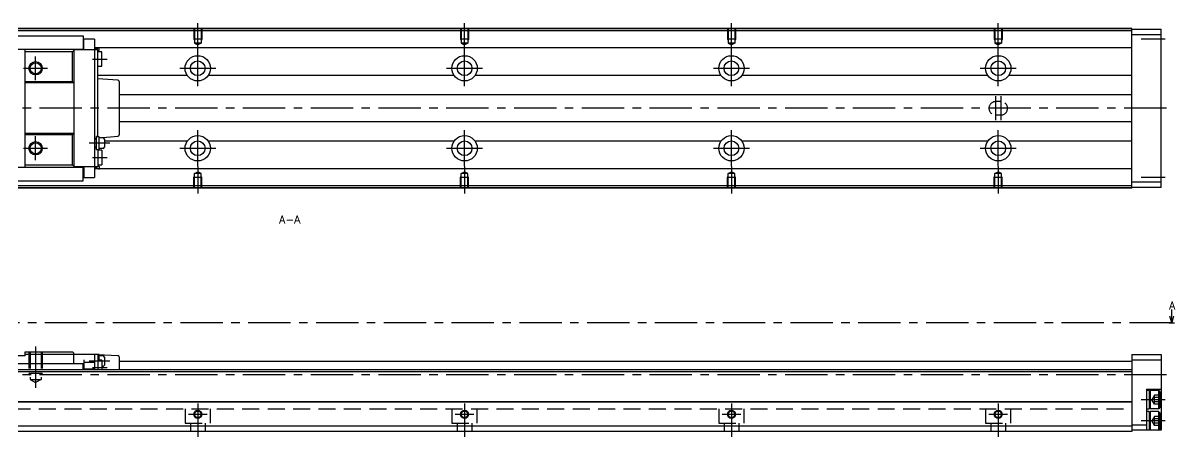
# Model space of a CAD drawing. Extents: x -2 to 851, y -8 to 279.
# Drawn here: x 419.3 to 851, y 8 to 163.3 of the extents above; entities that cross this region are included whole.
import ezdxf

# ---------------------------------------------------------------- set-up
doc = ezdxf.new("R2010")
doc.units = 0
doc.header["$LTSCALE"] = 0.5
doc.linetypes.add('CENTER', pattern=[50.8, 31.75, -6.35, 6.35, -6.35])
doc.linetypes.add('DASHED', pattern=[19.05, 12.7, -6.35])
for name, color, linetype in [('MSM_CENTER', 1, 'CENTER'), ('MSM_CONTINUOUS', 7, 'CONTINUOUS'), ('MSM_DASHED', 4, 'DASHED'), ('MSM_NARROW', 5, 'CONTINUOUS'), ('MSM_PART_NUMBER', 7, 'CONTINUOUS')]:
    doc.layers.add(name, color=color, linetype=linetype)
doc.styles.get("Standard").update_dxf_attribs({"font": 'txt.shx', "height": 3, "bigfont": 'bigfont.shx'})

msp = doc.modelspace()

# ---------------------------------------------------------------- linework, layer by layer
at = {"layer": 'MSM_CENTER'}
for p, q in [((484.76, 153.09), (484.76, 163.3)), ((584.76, 153.09), (584.76, 163.3)), ((684.76, 153.09), (684.76, 163.3)), ((784.76, 153.09), (784.76, 163.3)), ((847.26, 157.3), (838.26, 157.3)), ((484.76, 139.55), (484.76, 153.05)), ((584.76, 139.55), (584.76, 153.05)), ((684.76, 139.55), (684.76, 153.05)), ((784.76, 139.55), (784.76, 153.05)), ((424.01, 141.8), (424.01, 150.8)), ((445.26, 149.8), (450.76, 149.8)), ((419.51, 146.3), (428.51, 146.3)), ((478.01, 146.3), (491.51, 146.3)), ((578.01, 146.3), (591.51, 146.3)), ((678.01, 146.3), (691.51, 146.3)), ((778.01, 146.3), (791.51, 146.3)), ((783.76, 135.8), (783.76, 126.8)), ((785.76, 135.8), (785.76, 126.8)), ((847.76, 131.3), (196.26, 131.3)), ((484.76, 109.55), (484.76, 123.05)), ((584.76, 109.55), (584.76, 123.05)), ((684.76, 109.55), (684.76, 123.05)), ((784.76, 109.55), (784.76, 123.05)), ((424.01, 111.8), (424.01, 120.8)), ((451.76, 118.2), (444.06, 118.2)), ((419.51, 116.3), (428.51, 116.3)), ((445.26, 112.8), (450.76, 112.8)), ((478.01, 116.3), (491.51, 116.3)), ((578.01, 116.3), (591.51, 116.3)), ((678.01, 116.3), (691.51, 116.3)), ((778.01, 116.3), (791.51, 116.3)), ((484.76, 109.51), (484.76, 99.3)), ((584.76, 109.51), (584.76, 99.3)), ((684.76, 109.51), (684.76, 99.3)), ((784.76, 109.51), (784.76, 99.3)), ((847.26, 105.3), (838.26, 105.3)), ((849.76, 50.8), (188.76, 50.8)), ((424.01, 42), (424.01, 26.41)), ((451.76, 36.5), (444.06, 36.5)), ((847.76, 31.3), (196.26, 31.3)), ((445.26, 34.1), (450.76, 34.1)), ((847.26, 22), (838.26, 22)), ((484.76, 20.5), (484.76, 8)), ((584.76, 20.5), (584.76, 8)), ((684.76, 20.5), (684.76, 8)), ((784.76, 20.5), (784.76, 8)), ((481.26, 16.5), (488.26, 16.5)), ((581.26, 16.5), (588.26, 16.5)), ((681.26, 16.5), (688.26, 16.5)), ((781.26, 16.5), (788.26, 16.5)), ((847.26, 14), (838.26, 14))]:
    msp.add_line(p, q, dxfattribs=at)
at = {"layer": 'MSM_CONTINUOUS'}
for p, q in [((834.76, 161.3), (234.76, 161.3)), ((834.76, 161.1), (234.76, 161.1)), ((834.76, 160.4), (234.76, 160.4)), ((834.76, 101.3), (834.76, 161.3)), ((834.76, 161), (845.76, 161)), ((845.76, 101.6), (845.76, 161)), ((406.16, 158.52), (441.86, 158.52)), ((441.86, 158.52), (441.86, 153.55)), ((446.06, 157.2), (442.06, 157.2)), ((442.06, 153.25), (442.06, 157.2)), ((446.06, 157.2), (446.06, 105.4)), ((834.76, 159), (845.76, 159)), ((405.96, 153.55), (441.86, 153.55)), ((420.11, 109.05), (420.11, 153.55)), ((437.76, 152.55), (420.11, 152.55)), ((437.76, 152.55), (438.26, 153.05)), ((437.76, 141.3), (437.76, 152.55)), ((438.26, 153.55), (438.26, 109.05)), ((447.26, 153.25), (438.26, 153.25)), ((446.06, 153.25), (447.76, 154.1)), ((447.66, 154.05), (446.06, 154.05)), ((446.06, 153.67), (447.56, 154.05)), ((447.26, 120.6), (447.26, 153.25)), ((447.26, 152.8), (447.76, 153.1)), ((448.76, 152.55), (447.26, 152.55)), ((447.76, 153.1), (447.76, 154.1)), ((834.76, 154.05), (447.76, 154.05)), ((448.76, 147.05), (448.76, 152.55)), ((447.26, 147.05), (448.76, 147.05)), ((480.81, 143.66), (447.26, 143.66)), ((580.81, 143.66), (488.71, 143.66)), ((680.81, 143.66), (588.71, 143.66)), ((780.81, 143.66), (688.71, 143.66)), ((834.76, 143.66), (788.71, 143.66)), ((420.11, 141.3), (437.76, 141.3)), ((438.26, 140.8), (420.11, 140.8)), ((438.26, 140.8), (437.76, 141.3)), ((454.79, 141.8), (447.26, 142.3)), ((455.26, 141.3), (455.26, 121.3)), ((834.76, 136.3), (455.26, 136.3)), ((455.26, 126.3), (834.76, 126.3)), ((438.26, 121.8), (420.11, 121.8)), ((437.76, 121.3), (420.11, 121.3)), ((437.76, 121.3), (438.26, 121.8)), ((437.76, 110.05), (437.76, 121.3)), ((446.76, 119.9), (446.06, 119.9)), ((446.76, 119.7), (446.06, 119.7)), ((446.76, 116.7), (446.06, 116.7)), ((446.76, 115.7), (446.76, 120.7)), ((447.26, 120.7), (446.76, 120.7)), ((447.76, 120.6), (446.76, 120.6)), ((447.76, 120.27), (454.8, 120.8)), ((447.76, 115.8), (447.76, 120.6)), ((449.26, 120.2), (447.76, 120.2)), ((449.76, 119.7), (449.76, 116.7)), ((480.81, 118.94), (449.76, 118.94)), ((580.81, 118.94), (488.71, 118.94)), ((680.81, 118.94), (588.71, 118.94)), ((780.81, 118.94), (688.71, 118.94)), ((834.76, 118.94), (788.71, 118.94)), ((446.76, 116.5), (446.06, 116.5)), ((446.76, 115.8), (447.76, 115.8)), ((447.26, 115.7), (446.76, 115.7)), ((447.26, 115.8), (447.26, 109.35)), ((448.76, 115.55), (447.26, 115.55)), ((449.26, 116.2), (447.76, 116.2)), ((448.76, 115.55), (448.76, 110.05)), ((442.06, 109.05), (405.96, 109.05)), ((420.11, 110.05), (437.76, 110.05)), ((438.26, 109.55), (437.76, 110.05)), ((447.26, 109.35), (438.26, 109.35)), ((441.86, 104.08), (441.86, 109.05)), ((442.06, 109.35), (442.06, 105.4)), ((446.06, 109.35), (447.76, 108.5)), ((446.06, 108.92), (447.56, 108.55)), ((447.66, 108.55), (446.06, 108.55)), ((447.26, 110.05), (448.76, 110.05)), ((447.26, 109.8), (447.76, 109.5)), ((447.76, 109.5), (447.76, 108.5)), ((834.76, 108.55), (447.76, 108.55)), ((406.16, 104.08), (441.86, 104.08)), ((442.06, 106.55), (441.86, 106.55)), ((442.06, 105.4), (446.06, 105.4)), ((834.76, 102.2), (234.76, 102.2)), ((834.76, 101.5), (234.76, 101.5)), ((834.76, 101.3), (234.76, 101.3)), ((845.76, 103.6), (834.76, 103.6)), ((845.76, 101.6), (834.76, 101.6)), ((849.76, 50.8), (849.09, 53.3)), ((849.76, 50.8), (849.76, 55.8)), ((850.43, 53.3), (849.76, 50.8)), ((848.76, 50.8), (850.76, 50.8)), ((420.11, 40), (437.76, 40)), ((420.11, 38.5), (420.11, 40)), ((447.26, 39), (420.11, 39)), ((438.26, 39.5), (437.76, 40)), ((438.26, 35.4), (438.26, 39.5)), ((446.06, 39), (446.06, 33.2)), ((447.26, 39), (454.79, 38.53)), ((447.26, 39), (447.26, 33.2)), ((447.76, 38.9), (447.26, 38.9)), ((447.76, 36.85), (447.76, 38.9)), ((834.76, 39), (834.76, 10)), ((834.76, 39), (845.76, 39)), ((845.76, 39), (845.76, 10.5)), ((441.86, 35.4), (406.16, 35.4)), ((420.11, 38.5), (411.41, 38.5)), ((441.86, 33.2), (441.86, 35.4)), ((442.06, 35.1), (441.86, 35.1)), ((442.06, 37), (442.06, 33.2)), ((446.06, 36), (442.06, 36)), ((448.76, 36.85), (447.26, 36.85)), ((449.26, 38.5), (447.76, 38.5)), ((448.76, 36.85), (448.76, 33.2)), ((449.76, 38), (449.76, 35)), ((455.26, 38.03), (455.26, 33.2)), ((834.76, 36.3), (455.26, 36.3)), ((834.76, 37), (845.76, 37)), ((834.76, 33.2), (234.76, 33.2)), ((834.76, 32.5), (234.76, 32.5)), ((442.06, 34.3), (441.86, 34.3)), ((446.06, 33.5), (442.06, 33.5)), ((449.26, 34.5), (448.76, 34.5)), ((840.26, 26), (840.26, 10.5)), ((840.26, 26), (845.76, 26)), ((841.26, 25.5), (840.26, 25.5)), ((841.26, 25.1), (841.66, 25.5)), ((841.26, 25.5), (841.26, 18.5)), ((841.66, 25.5), (841.66, 18.5)), ((844.86, 25.5), (841.66, 25.5)), ((845.26, 25.1), (844.86, 25.5)), ((844.86, 25.5), (844.86, 18.5)), ((845.26, 25.1), (845.26, 18.9)), ((834.76, 21.2), (234.76, 21.2)), ((834.76, 21), (234.76, 21)), ((840.26, 18.5), (841.26, 18.5)), ((841.26, 17.5), (840.26, 17.5)), ((841.66, 18.5), (841.26, 18.9)), ((841.26, 17.5), (841.26, 10.5)), ((841.26, 17.1), (841.66, 17.5)), ((844.86, 18.5), (841.66, 18.5)), ((841.66, 17.5), (841.66, 10.5)), ((844.86, 17.5), (841.66, 17.5)), ((844.86, 18.5), (845.26, 18.9)), ((844.86, 17.5), (844.86, 10.5)), ((845.26, 17.1), (844.86, 17.5)), ((845.26, 17.1), (845.26, 10.9)), ((834.76, 12), (234.76, 12)), ((834.76, 10), (234.76, 10)), ((834.76, 12.5), (840.26, 12.5)), ((845.76, 10.5), (834.76, 10.5)), ((841.66, 10.5), (841.26, 10.9)), ((844.86, 10.5), (845.26, 10.9))]:
    msp.add_line(p, q, dxfattribs=at)
for centre, radius in [((424.01, 146.3), 2.07), ((484.76, 146.3), 4.75), ((484.76, 146.3), 2.75), ((584.76, 146.3), 4.75), ((584.76, 146.3), 2.75), ((684.76, 146.3), 4.75), ((684.76, 146.3), 2.75), ((784.76, 146.3), 4.75), ((784.76, 146.3), 2.75), ((484.76, 116.3), 4.75), ((584.76, 116.3), 4.75), ((684.76, 116.3), 4.75), ((784.76, 116.3), 4.75), ((424.01, 116.3), 2.07), ((484.76, 116.3), 2.75), ((584.76, 116.3), 2.75), ((684.76, 116.3), 2.75), ((784.76, 116.3), 2.75), ((484.76, 16.5), 1.23), ((584.76, 16.5), 1.23), ((684.76, 16.5), 1.23), ((784.76, 16.5), 1.23)]:
    msp.add_circle(centre, radius, dxfattribs=at)
for centre, start, end in [((454.76, 141.3), 0, 86.1934), ((454.76, 121.3), 274.3133, 0), ((449.26, 119.7), 0, 90), ((449.26, 116.7), 270, 0), ((449.26, 38), 0, 90), ((449.26, 35), 270, 0), ((454.76, 38.03), 0, 86.4237)]:
    msp.add_arc(centre, 0.5, start, end, dxfattribs=at)
at = {"layer": 'MSM_DASHED'}
for p, q in [((483.26, 161.3), (483.26, 157.3)), ((483.53, 161.3), (483.53, 155.8)), ((485.99, 161.3), (485.99, 155.8)), ((486.26, 161.3), (486.26, 157.3)), ((583.26, 161.3), (583.26, 157.3)), ((583.53, 161.3), (583.53, 155.8)), ((585.99, 161.3), (585.99, 155.8)), ((586.26, 161.3), (586.26, 157.3)), ((683.26, 161.3), (683.26, 157.3)), ((683.53, 161.3), (683.53, 155.8)), ((685.99, 161.3), (685.99, 155.8)), ((686.26, 161.3), (686.26, 157.3)), ((783.26, 161.3), (783.26, 157.3)), ((783.53, 161.3), (783.53, 155.8)), ((785.99, 161.3), (785.99, 155.8)), ((786.26, 161.3), (786.26, 157.3)), ((483.26, 157.3), (483.53, 156.83)), ((486.26, 157.3), (483.26, 157.3)), ((483.53, 155.8), (484.76, 155.09)), ((485.99, 155.8), (483.53, 155.8)), ((485.99, 155.8), (484.76, 155.09)), ((486.26, 157.3), (485.99, 156.83)), ((586.26, 157.3), (583.26, 157.3)), ((583.26, 157.3), (583.53, 156.83)), ((585.99, 155.8), (583.53, 155.8)), ((583.53, 155.8), (584.76, 155.09)), ((585.99, 155.8), (584.76, 155.09)), ((586.26, 157.3), (585.99, 156.83)), ((686.26, 157.3), (683.26, 157.3)), ((683.26, 157.3), (683.53, 156.83)), ((685.99, 155.8), (683.53, 155.8)), ((683.53, 155.8), (684.76, 155.09)), ((685.99, 155.8), (684.76, 155.09)), ((686.26, 157.3), (685.99, 156.83)), ((786.26, 157.3), (783.26, 157.3)), ((783.26, 157.3), (783.53, 156.83)), ((783.53, 155.8), (784.76, 155.09)), ((785.99, 155.8), (783.53, 155.8)), ((785.99, 155.8), (784.76, 155.09)), ((786.26, 157.3), (785.99, 156.83)), ((785.76, 133.8), (783.76, 133.8)), ((783.76, 128.8), (785.76, 128.8)), ((483.26, 105.3), (483.53, 105.77)), ((483.26, 101.3), (483.26, 105.3)), ((486.26, 105.3), (483.26, 105.3)), ((483.53, 106.8), (484.76, 107.51)), ((483.53, 101.3), (483.53, 106.8)), ((485.99, 106.8), (483.53, 106.8)), ((485.99, 106.8), (484.76, 107.51)), ((485.99, 101.3), (485.99, 106.8)), ((486.26, 105.3), (485.99, 105.77)), ((486.26, 101.3), (486.26, 105.3)), ((583.26, 105.3), (583.53, 105.77)), ((586.26, 105.3), (583.26, 105.3)), ((583.26, 101.3), (583.26, 105.3)), ((583.53, 106.8), (584.76, 107.51)), ((583.53, 101.3), (583.53, 106.8)), ((585.99, 106.8), (583.53, 106.8)), ((585.99, 106.8), (584.76, 107.51)), ((585.99, 101.3), (585.99, 106.8)), ((586.26, 105.3), (585.99, 105.77)), ((586.26, 101.3), (586.26, 105.3)), ((683.26, 105.3), (683.53, 105.77)), ((686.26, 105.3), (683.26, 105.3)), ((683.26, 101.3), (683.26, 105.3)), ((683.53, 106.8), (684.76, 107.51)), ((685.99, 106.8), (683.53, 106.8)), ((683.53, 101.3), (683.53, 106.8)), ((685.99, 106.8), (684.76, 107.51)), ((685.99, 101.3), (685.99, 106.8)), ((686.26, 105.3), (685.99, 105.77)), ((686.26, 101.3), (686.26, 105.3)), ((783.26, 105.3), (783.53, 105.77)), ((783.26, 101.3), (783.26, 105.3)), ((786.26, 105.3), (783.26, 105.3)), ((783.53, 106.8), (784.76, 107.51)), ((783.53, 101.3), (783.53, 106.8)), ((785.99, 106.8), (783.53, 106.8)), ((785.99, 106.8), (784.76, 107.51)), ((785.99, 101.3), (785.99, 106.8)), ((786.26, 105.3), (785.99, 105.77)), ((786.26, 101.3), (786.26, 105.3)), ((421.51, 40), (421.51, 32)), ((421.94, 40), (421.94, 29.6)), ((426.08, 40), (426.08, 29.6)), ((426.51, 40), (426.51, 32)), ((421.51, 32), (426.51, 32)), ((421.51, 32), (421.94, 31.25)), ((426.51, 32), (426.08, 31.25)), ((421.94, 29.6), (426.08, 29.6)), ((421.94, 29.6), (424.01, 28.41)), ((426.08, 29.6), (424.01, 28.41)), ((843.26, 23.73), (842.26, 22)), ((843.26, 20.27), (842.26, 22)), ((843.26, 20.27), (843.26, 23.73)), ((845.26, 23.73), (843.26, 23.73)), ((845.26, 22.87), (843.26, 22.87)), ((234.76, 18.5), (834.76, 18.5)), ((480.01, 18.5), (480.01, 13.2)), ((489.51, 13.2), (489.51, 18.5)), ((580.01, 18.5), (580.01, 13.2)), ((589.51, 13.2), (589.51, 18.5)), ((680.01, 18.5), (680.01, 13.2)), ((689.51, 13.2), (689.51, 18.5)), ((780.01, 18.5), (780.01, 13.2)), ((789.51, 13.2), (789.51, 18.5)), ((845.26, 21.13), (843.26, 21.13)), ((845.26, 20.27), (843.26, 20.27)), ((480.01, 13.2), (489.51, 13.2)), ((482.01, 13.2), (482.01, 10)), ((487.51, 13.2), (487.51, 10)), ((580.01, 13.2), (589.51, 13.2)), ((582.01, 13.2), (582.01, 10)), ((587.51, 13.2), (587.51, 10)), ((680.01, 13.2), (689.51, 13.2)), ((682.01, 13.2), (682.01, 10)), ((687.51, 13.2), (687.51, 10)), ((780.01, 13.2), (789.51, 13.2)), ((782.01, 13.2), (782.01, 10)), ((787.51, 13.2), (787.51, 10)), ((843.26, 15.73), (842.26, 14)), ((843.26, 12.27), (842.26, 14)), ((843.26, 12.27), (843.26, 15.73)), ((845.26, 15.73), (843.26, 15.73)), ((845.26, 14.87), (843.26, 14.87)), ((845.26, 13.13), (843.26, 13.13)), ((845.26, 12.27), (843.26, 12.27))]:
    msp.add_line(p, q, dxfattribs=at)
for centre, start, end in [((783.76, 131.3), 90, 270), ((785.76, 131.3), 270, 90)]:
    msp.add_arc(centre, 2.5, start, end, dxfattribs=at)
at = {"layer": 'MSM_NARROW'}
for centre, radius in [((424.01, 146.3), 2.5), ((424.01, 116.3), 2.5), ((484.76, 16.5), 1.5), ((584.76, 16.5), 1.5), ((684.76, 16.5), 1.5), ((784.76, 16.5), 1.5)]:
    msp.add_circle(centre, radius, dxfattribs=at)

# ---------------------------------------------------------------- texts
at = {"layer": 'MSM_PART_NUMBER'}
for s, p in [('A-A', (515.26, 88.1)), ('A', (848.79, 55.88))]:
    msp.add_text(s, height=3, dxfattribs=at).set_placement(p)

doc.saveas('drawing.dxf')
